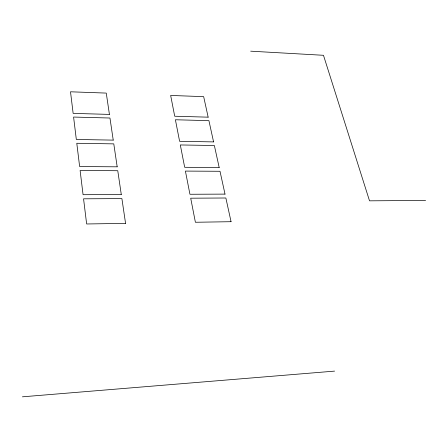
<?xml version="1.0" encoding="UTF-8"?>
<svg xmlns="http://www.w3.org/2000/svg" width="448" height="448" viewBox="0 0 448 448"><rect width="100%" height="100%" fill="white"/><g stroke="black" fill="none" stroke-linecap="round" stroke-linejoin="round"><path stroke-width="0.67" d="M22.4 396.822L334.594 371.112M425.6 200.418L369.522 200.833L323.473 55.294L250.69 51.178M125.563 223.367L86.638 223.978L83.563 198.817L121.895 198.593L125.563 223.367M231.056 221.698L195.395 222.264L190.702 198.195L225.859 197.994L231.056 221.698M121.29 194.544L83.065 194.706L80.114 170.509L117.762 170.716L121.29 194.544M225.014 194.118L189.935 194.264L185.41 171.086L220.007 171.276L225.014 194.118M117.186 166.818L79.632 166.555L76.787 143.276L113.786 143.875L117.186 166.818M219.19 167.535L184.671 167.294L180.314 144.956L214.362 145.51L219.19 167.535M113.232 140.123L76.322 139.468L73.59 117.057L109.956 118.02L113.232 140.123M213.573 141.904L179.603 141.299L175.398 119.762L208.919 120.652L213.573 141.904M109.418 114.402L73.142 113.389L70.51 91.79L106.266 93.094L109.418 114.402M208.152 117.169L174.709 116.234L170.654 95.446L203.661 96.65L208.152 117.169"/></g></svg>
